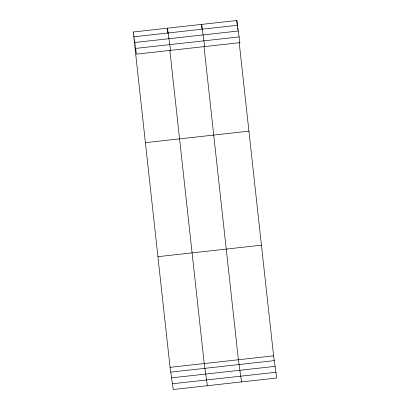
<?xml version="1.0" encoding="UTF-8"?>
<svg xmlns="http://www.w3.org/2000/svg" width="410" height="410" viewBox="0 0 410 410"><rect width="100%" height="100%" fill="white"/><g stroke="black" fill="none" stroke-linecap="round" stroke-linejoin="round"><path stroke-width="0.61" d="M133.255 31.995L236.78 20.5L239.932 42.66L136.412 54.151L133.255 31.995L170.068 367.339L173.22 389.5L276.745 378.005L273.588 355.849L239.153 42.122M133.937 36.777L237.462 25.282M134.752 42.512L238.277 31.017M135.597 48.416L239.117 36.926M145.406 142.66L248.926 131.164M157.917 256.675L261.442 245.185M170.068 367.339L273.588 355.849M170.744 372.126L274.269 360.631M171.564 377.856L275.084 366.366M172.405 383.765L275.925 372.27M204.739 46.566L201.582 24.41L202.14 29.494M241.546 381.915L238.389 359.755L204.026 46.668M170.575 50.358L167.418 28.203L167.977 33.287M207.383 385.707L204.226 363.547L169.863 50.461M236.78 20.5L237.41 26.225M237.621 28.131L237.759 29.402"/></g></svg>
